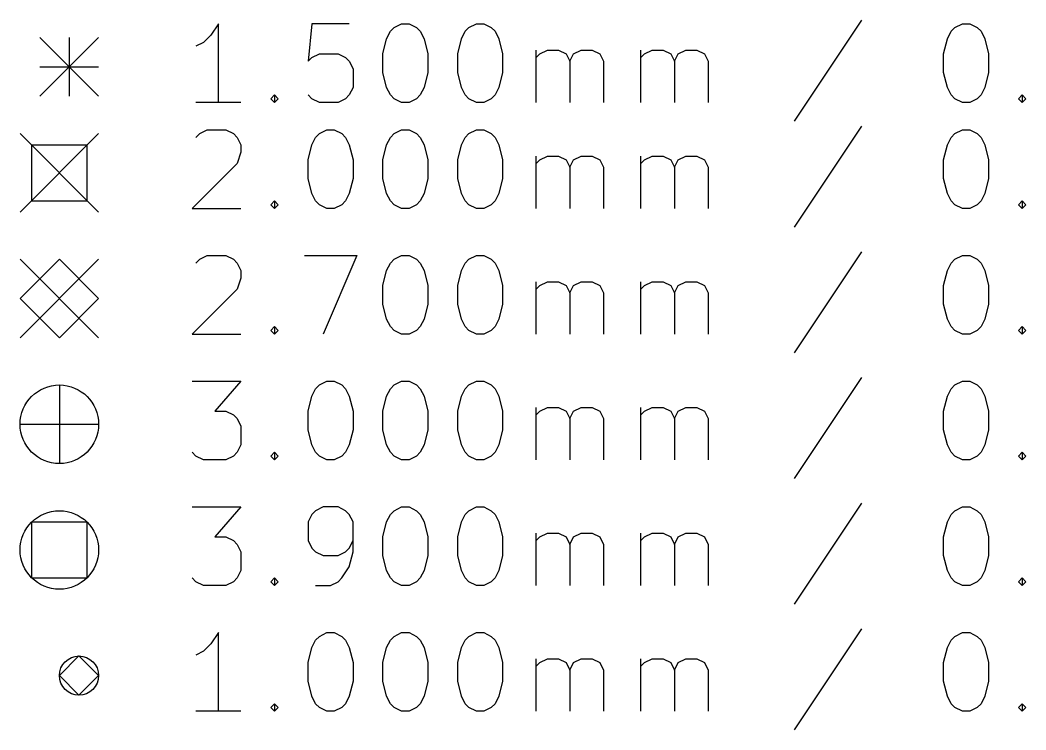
# Model space of a CAD drawing. Extents: x 148 to 250, y -220 to -100.
# Drawn here: x 147.9 to 173.52, y -219.22 to -201.15 of the extents above; entities that cross this region are included whole.
import ezdxf

# ---------------------------------------------------------------- set-up
doc = ezdxf.new("R2010")
doc.units = 0
doc.layers.add('BLACK', color=7, linetype='CONTINUOUS')

msp = doc.modelspace()

# ---------------------------------------------------------------- linework, layer by layer
at = {"layer": 'BLACK', "linetype": 'CONTINUOUS'}
for p, q in [((152.952, -201.245), (152.762, -201.53)), ((152.952, -203.245), (152.952, -201.245)), ((155.333, -201.245), (155.238, -202.197)), ((156.286, -201.245), (155.333, -201.245)), ((157.333, -201.435), (157.429, -201.34)), ((157.429, -201.34), (157.619, -201.245)), ((157.619, -201.245), (157.81, -201.245)), ((157.81, -201.245), (158, -201.34)), ((158, -201.34), (158.095, -201.435)), ((159.238, -201.435), (159.333, -201.34)), ((159.333, -201.34), (159.524, -201.245)), ((159.524, -201.245), (159.714, -201.245)), ((159.714, -201.245), (159.905, -201.34)), ((159.905, -201.34), (160, -201.435)), ((169.333, -201.15), (167.619, -203.721)), ((171.619, -201.435), (171.714, -201.34)), ((171.714, -201.34), (171.905, -201.245)), ((171.905, -201.245), (172.095, -201.245)), ((172.095, -201.245), (172.286, -201.34)), ((172.286, -201.34), (172.381, -201.435)), ((148.4, -201.59), (149.9, -203.09)), ((149.9, -201.59), (148.4, -203.09)), ((149.15, -201.59), (149.15, -203.09)), ((152.762, -201.53), (152.571, -201.721)), ((157.143, -202.007), (157.238, -201.626)), ((157.238, -201.626), (157.333, -201.435)), ((158.095, -201.435), (158.19, -201.626)), ((158.19, -201.626), (158.286, -202.007)), ((159.048, -202.007), (159.143, -201.626)), ((159.143, -201.626), (159.238, -201.435)), ((160, -201.435), (160.095, -201.626)), ((160.095, -201.626), (160.19, -202.007)), ((171.429, -202.007), (171.524, -201.626)), ((171.524, -201.626), (171.619, -201.435)), ((172.381, -201.435), (172.476, -201.626)), ((172.476, -201.626), (172.571, -202.007)), ((152.571, -201.721), (152.381, -201.816)), ((161.048, -203.245), (161.048, -201.911)), ((161.143, -202.007), (161.333, -201.911)), ((161.333, -201.911), (161.619, -201.911)), ((161.619, -201.911), (161.81, -202.007)), ((162, -202.007), (162.19, -201.911)), ((162.19, -201.911), (162.476, -201.911)), ((162.476, -201.911), (162.667, -202.007)), ((163.714, -203.245), (163.714, -201.911)), ((163.81, -202.007), (164, -201.911)), ((164, -201.911), (164.286, -201.911)), ((164.286, -201.911), (164.476, -202.007)), ((164.667, -202.007), (164.857, -201.911)), ((164.857, -201.911), (165.143, -201.911)), ((165.143, -201.911), (165.333, -202.007)), ((155.238, -202.197), (155.333, -202.102)), ((155.333, -202.102), (155.524, -202.007)), ((155.524, -202.007), (156, -202.007)), ((156, -202.007), (156.19, -202.102)), ((156.19, -202.102), (156.286, -202.197)), ((157.143, -202.483), (157.143, -202.007)), ((158.286, -202.007), (158.286, -202.483)), ((159.048, -202.483), (159.048, -202.007)), ((160.19, -202.007), (160.19, -202.483)), ((161.048, -202.102), (161.143, -202.007)), ((161.81, -202.007), (161.905, -202.197)), ((161.905, -202.197), (162, -202.007)), ((162.667, -202.007), (162.762, -202.197)), ((163.714, -202.102), (163.81, -202.007)), ((164.476, -202.007), (164.571, -202.197)), ((164.571, -202.197), (164.667, -202.007)), ((165.333, -202.007), (165.429, -202.197)), ((171.429, -202.483), (171.429, -202.007)), ((172.571, -202.007), (172.571, -202.483)), ((148.4, -202.34), (149.9, -202.34)), ((156.286, -202.197), (156.381, -202.388)), ((156.381, -202.388), (156.381, -202.864)), ((161.905, -202.197), (161.905, -203.245)), ((162.762, -202.197), (162.762, -203.245)), ((164.571, -202.197), (164.571, -203.245)), ((165.429, -202.197), (165.429, -203.245)), ((157.238, -202.864), (157.143, -202.483)), ((158.286, -202.483), (158.19, -202.864)), ((159.143, -202.864), (159.048, -202.483)), ((160.19, -202.483), (160.095, -202.864)), ((171.524, -202.864), (171.429, -202.483)), ((172.571, -202.483), (172.476, -202.864)), ((156.381, -202.864), (156.286, -203.054)), ((157.333, -203.054), (157.238, -202.864)), ((158.19, -202.864), (158.095, -203.054)), ((159.238, -203.054), (159.143, -202.864)), ((160.095, -202.864), (160, -203.054)), ((171.619, -203.054), (171.524, -202.864)), ((172.476, -202.864), (172.381, -203.054)), ((154.286, -203.15), (154.381, -203.054)), ((154.381, -203.245), (154.286, -203.15)), ((154.381, -203.054), (154.476, -203.15)), ((154.381, -203.054), (154.381, -203.245)), ((154.476, -203.15), (154.381, -203.245)), ((155.333, -203.15), (155.238, -203.054)), ((155.524, -203.245), (155.333, -203.15)), ((156.19, -203.15), (156, -203.245)), ((156.286, -203.054), (156.19, -203.15)), ((157.429, -203.15), (157.333, -203.054)), ((157.619, -203.245), (157.429, -203.15)), ((158, -203.15), (157.81, -203.245)), ((158.095, -203.054), (158, -203.15)), ((159.333, -203.15), (159.238, -203.054)), ((159.524, -203.245), (159.333, -203.15)), ((159.905, -203.15), (159.714, -203.245)), ((160, -203.054), (159.905, -203.15)), ((171.714, -203.15), (171.619, -203.054)), ((171.905, -203.245), (171.714, -203.15)), ((172.286, -203.15), (172.095, -203.245)), ((172.381, -203.054), (172.286, -203.15)), ((173.333, -203.15), (173.429, -203.054)), ((173.429, -203.245), (173.333, -203.15)), ((173.429, -203.054), (173.524, -203.15)), ((173.429, -203.054), (173.429, -203.245)), ((173.524, -203.15), (173.429, -203.245)), ((153.524, -203.245), (152.381, -203.245)), ((156, -203.245), (155.524, -203.245)), ((157.81, -203.245), (157.619, -203.245)), ((159.714, -203.245), (159.524, -203.245)), ((172.095, -203.245), (171.905, -203.245)), ((152.476, -204.04), (152.667, -203.945)), ((152.667, -203.945), (153.143, -203.945)), ((153.143, -203.945), (153.333, -204.04)), ((155.524, -204.04), (155.714, -203.945)), ((155.714, -203.945), (155.905, -203.945)), ((155.905, -203.945), (156.095, -204.04)), ((157.429, -204.04), (157.619, -203.945)), ((157.619, -203.945), (157.81, -203.945)), ((157.81, -203.945), (158, -204.04)), ((159.333, -204.04), (159.524, -203.945)), ((159.524, -203.945), (159.714, -203.945)), ((159.714, -203.945), (159.905, -204.04)), ((169.333, -203.85), (167.619, -206.421)), ((171.714, -204.04), (171.905, -203.945)), ((171.905, -203.945), (172.095, -203.945)), ((172.095, -203.945), (172.286, -204.04)), ((147.9, -204.04), (149.9, -206.04)), ((149.9, -204.04), (147.9, -206.04)), ((152.381, -204.135), (152.476, -204.04)), ((153.333, -204.04), (153.429, -204.135)), ((153.429, -204.135), (153.524, -204.326)), ((155.333, -204.326), (155.429, -204.135)), ((155.429, -204.135), (155.524, -204.04)), ((156.095, -204.04), (156.19, -204.135)), ((156.19, -204.135), (156.286, -204.326)), ((157.238, -204.326), (157.333, -204.135)), ((157.333, -204.135), (157.429, -204.04)), ((158, -204.04), (158.095, -204.135)), ((158.095, -204.135), (158.19, -204.326)), ((159.143, -204.326), (159.238, -204.135)), ((159.238, -204.135), (159.333, -204.04)), ((159.905, -204.04), (160, -204.135)), ((160, -204.135), (160.095, -204.326)), ((171.524, -204.326), (171.619, -204.135)), ((171.619, -204.135), (171.714, -204.04)), ((172.286, -204.04), (172.381, -204.135)), ((172.381, -204.135), (172.476, -204.326)), ((149.607, -204.333), (148.193, -204.333)), ((148.193, -204.333), (148.193, -205.747)), ((149.607, -205.747), (149.607, -204.333)), ((153.524, -204.326), (153.524, -204.516)), ((155.238, -204.707), (155.333, -204.326)), ((156.286, -204.326), (156.381, -204.707)), ((157.143, -204.707), (157.238, -204.326)), ((158.19, -204.326), (158.286, -204.707)), ((159.048, -204.707), (159.143, -204.326)), ((160.095, -204.326), (160.19, -204.707)), ((171.429, -204.707), (171.524, -204.326)), ((172.476, -204.326), (172.571, -204.707)), ((153.524, -204.516), (153.429, -204.802)), ((155.238, -205.183), (155.238, -204.707)), ((156.381, -204.707), (156.381, -205.183)), ((157.143, -205.183), (157.143, -204.707)), ((158.286, -204.707), (158.286, -205.183)), ((159.048, -205.183), (159.048, -204.707)), ((160.19, -204.707), (160.19, -205.183)), ((161.048, -205.945), (161.048, -204.611)), ((161.048, -204.802), (161.143, -204.707)), ((161.143, -204.707), (161.333, -204.611)), ((161.333, -204.611), (161.619, -204.611)), ((161.619, -204.611), (161.81, -204.707)), ((161.81, -204.707), (161.905, -204.897)), ((161.905, -204.897), (162, -204.707)), ((162, -204.707), (162.19, -204.611)), ((162.19, -204.611), (162.476, -204.611)), ((162.476, -204.611), (162.667, -204.707)), ((162.667, -204.707), (162.762, -204.897)), ((163.714, -205.945), (163.714, -204.611)), ((163.714, -204.802), (163.81, -204.707)), ((163.81, -204.707), (164, -204.611)), ((164, -204.611), (164.286, -204.611)), ((164.286, -204.611), (164.476, -204.707)), ((164.476, -204.707), (164.571, -204.897)), ((164.571, -204.897), (164.667, -204.707)), ((164.667, -204.707), (164.857, -204.611)), ((164.857, -204.611), (165.143, -204.611)), ((165.143, -204.611), (165.333, -204.707)), ((165.333, -204.707), (165.429, -204.897)), ((171.429, -205.183), (171.429, -204.707)), ((172.571, -204.707), (172.571, -205.183)), ((153.429, -204.802), (152.286, -205.945)), ((161.905, -204.897), (161.905, -205.945)), ((162.762, -204.897), (162.762, -205.945)), ((164.571, -204.897), (164.571, -205.945)), ((165.429, -204.897), (165.429, -205.945)), ((155.333, -205.564), (155.238, -205.183)), ((156.381, -205.183), (156.286, -205.564)), ((157.238, -205.564), (157.143, -205.183)), ((158.286, -205.183), (158.19, -205.564)), ((159.143, -205.564), (159.048, -205.183)), ((160.19, -205.183), (160.095, -205.564)), ((171.524, -205.564), (171.429, -205.183)), ((172.571, -205.183), (172.476, -205.564)), ((148.193, -205.747), (149.607, -205.747)), ((154.286, -205.85), (154.381, -205.754)), ((154.381, -205.754), (154.476, -205.85)), ((154.381, -205.754), (154.381, -205.945)), ((155.429, -205.754), (155.333, -205.564)), ((155.524, -205.85), (155.429, -205.754)), ((156.19, -205.754), (156.095, -205.85)), ((156.286, -205.564), (156.19, -205.754)), ((157.333, -205.754), (157.238, -205.564)), ((157.429, -205.85), (157.333, -205.754)), ((158.095, -205.754), (158, -205.85)), ((158.19, -205.564), (158.095, -205.754)), ((159.238, -205.754), (159.143, -205.564)), ((159.333, -205.85), (159.238, -205.754)), ((160, -205.754), (159.905, -205.85)), ((160.095, -205.564), (160, -205.754)), ((171.619, -205.754), (171.524, -205.564)), ((171.714, -205.85), (171.619, -205.754)), ((172.381, -205.754), (172.286, -205.85)), ((172.476, -205.564), (172.381, -205.754)), ((173.333, -205.85), (173.429, -205.754)), ((173.429, -205.754), (173.524, -205.85)), ((173.429, -205.754), (173.429, -205.945)), ((152.286, -205.945), (153.524, -205.945)), ((154.381, -205.945), (154.286, -205.85)), ((154.476, -205.85), (154.381, -205.945)), ((155.714, -205.945), (155.524, -205.85)), ((155.905, -205.945), (155.714, -205.945)), ((156.095, -205.85), (155.905, -205.945)), ((157.619, -205.945), (157.429, -205.85)), ((157.81, -205.945), (157.619, -205.945)), ((158, -205.85), (157.81, -205.945)), ((159.524, -205.945), (159.333, -205.85)), ((159.714, -205.945), (159.524, -205.945)), ((159.905, -205.85), (159.714, -205.945)), ((171.905, -205.945), (171.714, -205.85)), ((172.095, -205.945), (171.905, -205.945)), ((172.286, -205.85), (172.095, -205.945)), ((173.429, -205.945), (173.333, -205.85)), ((173.524, -205.85), (173.429, -205.945)), ((147.9, -207.24), (149.9, -209.24)), ((149.9, -207.24), (147.9, -209.24)), ((148.9, -207.24), (147.9, -208.24)), ((149.9, -208.24), (148.9, -207.24)), ((152.381, -207.335), (152.476, -207.24)), ((152.476, -207.24), (152.667, -207.145)), ((152.667, -207.145), (153.143, -207.145)), ((153.143, -207.145), (153.333, -207.24)), ((153.333, -207.24), (153.429, -207.335)), ((155.143, -207.145), (156.476, -207.145)), ((156.476, -207.145), (155.619, -209.145)), ((157.333, -207.335), (157.429, -207.24)), ((157.429, -207.24), (157.619, -207.145)), ((157.619, -207.145), (157.81, -207.145)), ((157.81, -207.145), (158, -207.24)), ((158, -207.24), (158.095, -207.335)), ((159.238, -207.335), (159.333, -207.24)), ((159.333, -207.24), (159.524, -207.145)), ((159.524, -207.145), (159.714, -207.145)), ((159.714, -207.145), (159.905, -207.24)), ((159.905, -207.24), (160, -207.335)), ((169.333, -207.05), (167.619, -209.621)), ((171.619, -207.335), (171.714, -207.24)), ((171.714, -207.24), (171.905, -207.145)), ((171.905, -207.145), (172.095, -207.145)), ((172.095, -207.145), (172.286, -207.24)), ((172.286, -207.24), (172.381, -207.335)), ((153.429, -207.335), (153.524, -207.526)), ((153.524, -207.526), (153.524, -207.716)), ((157.143, -207.907), (157.238, -207.526)), ((157.238, -207.526), (157.333, -207.335)), ((158.095, -207.335), (158.19, -207.526)), ((158.19, -207.526), (158.286, -207.907)), ((159.048, -207.907), (159.143, -207.526)), ((159.143, -207.526), (159.238, -207.335)), ((160, -207.335), (160.095, -207.526)), ((160.095, -207.526), (160.19, -207.907)), ((171.429, -207.907), (171.524, -207.526)), ((171.524, -207.526), (171.619, -207.335)), ((172.381, -207.335), (172.476, -207.526)), ((172.476, -207.526), (172.571, -207.907)), ((153.524, -207.716), (153.429, -208.002)), ((153.429, -208.002), (152.286, -209.145)), ((157.143, -208.383), (157.143, -207.907)), ((158.286, -207.907), (158.286, -208.383)), ((159.048, -208.383), (159.048, -207.907)), ((160.19, -207.907), (160.19, -208.383)), ((161.048, -209.145), (161.048, -207.811)), ((161.048, -208.002), (161.143, -207.907)), ((161.143, -207.907), (161.333, -207.811)), ((161.333, -207.811), (161.619, -207.811)), ((161.619, -207.811), (161.81, -207.907)), ((161.81, -207.907), (161.905, -208.097)), ((161.905, -208.097), (162, -207.907)), ((162, -207.907), (162.19, -207.811)), ((162.19, -207.811), (162.476, -207.811)), ((162.476, -207.811), (162.667, -207.907)), ((162.667, -207.907), (162.762, -208.097)), ((163.714, -209.145), (163.714, -207.811)), ((163.714, -208.002), (163.81, -207.907)), ((163.81, -207.907), (164, -207.811)), ((164, -207.811), (164.286, -207.811)), ((164.286, -207.811), (164.476, -207.907)), ((164.476, -207.907), (164.571, -208.097)), ((164.571, -208.097), (164.667, -207.907)), ((164.667, -207.907), (164.857, -207.811)), ((164.857, -207.811), (165.143, -207.811)), ((165.143, -207.811), (165.333, -207.907)), ((165.333, -207.907), (165.429, -208.097)), ((171.429, -208.383), (171.429, -207.907)), ((172.571, -207.907), (172.571, -208.383)), ((147.9, -208.24), (148.9, -209.24)), ((148.9, -209.24), (149.9, -208.24)), ((161.905, -208.097), (161.905, -209.145)), ((162.762, -208.097), (162.762, -209.145)), ((164.571, -208.097), (164.571, -209.145)), ((165.429, -208.097), (165.429, -209.145)), ((157.238, -208.764), (157.143, -208.383)), ((158.286, -208.383), (158.19, -208.764)), ((159.143, -208.764), (159.048, -208.383)), ((160.19, -208.383), (160.095, -208.764)), ((171.524, -208.764), (171.429, -208.383)), ((172.571, -208.383), (172.476, -208.764)), ((157.333, -208.954), (157.238, -208.764)), ((158.19, -208.764), (158.095, -208.954)), ((159.238, -208.954), (159.143, -208.764)), ((160.095, -208.764), (160, -208.954)), ((171.619, -208.954), (171.524, -208.764)), ((172.476, -208.764), (172.381, -208.954)), ((154.286, -209.05), (154.381, -208.954)), ((154.381, -209.145), (154.286, -209.05)), ((154.381, -208.954), (154.476, -209.05)), ((154.381, -208.954), (154.381, -209.145)), ((154.476, -209.05), (154.381, -209.145)), ((157.429, -209.05), (157.333, -208.954)), ((157.619, -209.145), (157.429, -209.05)), ((158, -209.05), (157.81, -209.145)), ((158.095, -208.954), (158, -209.05)), ((159.333, -209.05), (159.238, -208.954)), ((159.524, -209.145), (159.333, -209.05)), ((159.905, -209.05), (159.714, -209.145)), ((160, -208.954), (159.905, -209.05)), ((171.714, -209.05), (171.619, -208.954)), ((171.905, -209.145), (171.714, -209.05)), ((172.286, -209.05), (172.095, -209.145)), ((172.381, -208.954), (172.286, -209.05)), ((173.333, -209.05), (173.429, -208.954)), ((173.429, -209.145), (173.333, -209.05)), ((173.429, -208.954), (173.524, -209.05)), ((173.429, -208.954), (173.429, -209.145)), ((173.524, -209.05), (173.429, -209.145)), ((152.286, -209.145), (153.524, -209.145)), ((157.81, -209.145), (157.619, -209.145)), ((159.714, -209.145), (159.524, -209.145)), ((172.095, -209.145), (171.905, -209.145)), ((152.286, -210.345), (153.524, -210.345)), ((153.524, -210.345), (152.857, -211.107)), ((155.524, -210.44), (155.714, -210.345)), ((155.714, -210.345), (155.905, -210.345)), ((155.905, -210.345), (156.095, -210.44)), ((157.429, -210.44), (157.619, -210.345)), ((157.619, -210.345), (157.81, -210.345)), ((157.81, -210.345), (158, -210.44)), ((159.333, -210.44), (159.524, -210.345)), ((159.524, -210.345), (159.714, -210.345)), ((159.714, -210.345), (159.905, -210.44)), ((169.333, -210.25), (167.619, -212.821)), ((171.714, -210.44), (171.905, -210.345)), ((171.905, -210.345), (172.095, -210.345)), ((172.095, -210.345), (172.286, -210.44)), ((148.9, -210.44), (148.9, -212.44)), ((155.333, -210.726), (155.429, -210.535)), ((155.429, -210.535), (155.524, -210.44)), ((156.095, -210.44), (156.19, -210.535)), ((156.19, -210.535), (156.286, -210.726)), ((157.238, -210.726), (157.333, -210.535)), ((157.333, -210.535), (157.429, -210.44)), ((158, -210.44), (158.095, -210.535)), ((158.095, -210.535), (158.19, -210.726)), ((159.143, -210.726), (159.238, -210.535)), ((159.238, -210.535), (159.333, -210.44)), ((159.905, -210.44), (160, -210.535)), ((160, -210.535), (160.095, -210.726)), ((171.524, -210.726), (171.619, -210.535)), ((171.619, -210.535), (171.714, -210.44)), ((172.286, -210.44), (172.381, -210.535)), ((172.381, -210.535), (172.476, -210.726)), ((155.238, -211.107), (155.333, -210.726)), ((156.286, -210.726), (156.381, -211.107)), ((157.143, -211.107), (157.238, -210.726)), ((158.19, -210.726), (158.286, -211.107)), ((159.048, -211.107), (159.143, -210.726)), ((160.095, -210.726), (160.19, -211.107)), ((171.429, -211.107), (171.524, -210.726)), ((172.476, -210.726), (172.571, -211.107)), ((152.857, -211.107), (153.143, -211.107)), ((153.143, -211.107), (153.333, -211.202)), ((155.238, -211.583), (155.238, -211.107)), ((156.381, -211.107), (156.381, -211.583)), ((157.143, -211.583), (157.143, -211.107)), ((158.286, -211.107), (158.286, -211.583)), ((159.048, -211.583), (159.048, -211.107)), ((160.19, -211.107), (160.19, -211.583)), ((161.048, -212.345), (161.048, -211.011)), ((161.048, -211.202), (161.143, -211.107)), ((161.143, -211.107), (161.333, -211.011)), ((161.333, -211.011), (161.619, -211.011)), ((161.619, -211.011), (161.81, -211.107)), ((161.81, -211.107), (161.905, -211.297)), ((161.905, -211.297), (162, -211.107)), ((162, -211.107), (162.19, -211.011)), ((162.19, -211.011), (162.476, -211.011)), ((162.476, -211.011), (162.667, -211.107)), ((162.667, -211.107), (162.762, -211.297)), ((163.714, -212.345), (163.714, -211.011)), ((163.714, -211.202), (163.81, -211.107)), ((163.81, -211.107), (164, -211.011)), ((164, -211.011), (164.286, -211.011)), ((164.286, -211.011), (164.476, -211.107)), ((164.476, -211.107), (164.571, -211.297)), ((164.571, -211.297), (164.667, -211.107)), ((164.667, -211.107), (164.857, -211.011)), ((164.857, -211.011), (165.143, -211.011)), ((165.143, -211.011), (165.333, -211.107)), ((165.333, -211.107), (165.429, -211.297)), ((171.429, -211.583), (171.429, -211.107)), ((172.571, -211.107), (172.571, -211.583)), ((153.333, -211.202), (153.429, -211.297)), ((153.429, -211.297), (153.524, -211.488)), ((161.905, -211.297), (161.905, -212.345)), ((162.762, -211.297), (162.762, -212.345)), ((164.571, -211.297), (164.571, -212.345)), ((165.429, -211.297), (165.429, -212.345)), ((147.9, -211.44), (149.9, -211.44)), ((153.524, -211.488), (153.524, -211.964)), ((155.333, -211.964), (155.238, -211.583)), ((156.381, -211.583), (156.286, -211.964)), ((157.238, -211.964), (157.143, -211.583)), ((158.286, -211.583), (158.19, -211.964)), ((159.143, -211.964), (159.048, -211.583)), ((160.19, -211.583), (160.095, -211.964)), ((171.524, -211.964), (171.429, -211.583)), ((172.571, -211.583), (172.476, -211.964)), ((152.381, -212.25), (152.286, -212.154)), ((153.429, -212.154), (153.333, -212.25)), ((153.524, -211.964), (153.429, -212.154)), ((154.286, -212.25), (154.381, -212.154)), ((154.381, -212.154), (154.476, -212.25)), ((154.381, -212.154), (154.381, -212.345)), ((155.429, -212.154), (155.333, -211.964)), ((155.524, -212.25), (155.429, -212.154)), ((156.19, -212.154), (156.095, -212.25)), ((156.286, -211.964), (156.19, -212.154)), ((157.333, -212.154), (157.238, -211.964)), ((157.429, -212.25), (157.333, -212.154)), ((158.095, -212.154), (158, -212.25)), ((158.19, -211.964), (158.095, -212.154)), ((159.238, -212.154), (159.143, -211.964)), ((159.333, -212.25), (159.238, -212.154)), ((160, -212.154), (159.905, -212.25)), ((160.095, -211.964), (160, -212.154)), ((171.619, -212.154), (171.524, -211.964)), ((171.714, -212.25), (171.619, -212.154)), ((172.381, -212.154), (172.286, -212.25)), ((172.476, -211.964), (172.381, -212.154)), ((173.333, -212.25), (173.429, -212.154)), ((173.429, -212.154), (173.524, -212.25)), ((173.429, -212.154), (173.429, -212.345)), ((152.571, -212.345), (152.381, -212.25)), ((153.143, -212.345), (152.571, -212.345)), ((153.333, -212.25), (153.143, -212.345)), ((154.381, -212.345), (154.286, -212.25)), ((154.476, -212.25), (154.381, -212.345)), ((155.714, -212.345), (155.524, -212.25)), ((155.905, -212.345), (155.714, -212.345)), ((156.095, -212.25), (155.905, -212.345)), ((157.619, -212.345), (157.429, -212.25)), ((157.81, -212.345), (157.619, -212.345)), ((158, -212.25), (157.81, -212.345)), ((159.524, -212.345), (159.333, -212.25)), ((159.714, -212.345), (159.524, -212.345)), ((159.905, -212.25), (159.714, -212.345)), ((171.905, -212.345), (171.714, -212.25)), ((172.095, -212.345), (171.905, -212.345)), ((172.286, -212.25), (172.095, -212.345)), ((173.429, -212.345), (173.333, -212.25)), ((173.524, -212.25), (173.429, -212.345)), ((152.286, -213.545), (153.524, -213.545)), ((153.524, -213.545), (152.857, -214.307)), ((155.429, -213.64), (155.333, -213.735)), ((155.619, -213.545), (155.429, -213.64)), ((156, -213.545), (155.619, -213.545)), ((156.19, -213.64), (156, -213.545)), ((156.286, -213.735), (156.19, -213.64)), ((157.333, -213.735), (157.429, -213.64)), ((157.429, -213.64), (157.619, -213.545)), ((157.619, -213.545), (157.81, -213.545)), ((157.81, -213.545), (158, -213.64)), ((158, -213.64), (158.095, -213.735)), ((159.238, -213.735), (159.333, -213.64)), ((159.333, -213.64), (159.524, -213.545)), ((159.524, -213.545), (159.714, -213.545)), ((159.714, -213.545), (159.905, -213.64)), ((159.905, -213.64), (160, -213.735)), ((169.333, -213.45), (167.619, -216.021)), ((171.619, -213.735), (171.714, -213.64)), ((171.714, -213.64), (171.905, -213.545)), ((171.905, -213.545), (172.095, -213.545)), ((172.095, -213.545), (172.286, -213.64)), ((172.286, -213.64), (172.381, -213.735)), ((149.607, -213.933), (148.193, -213.933)), ((148.193, -213.933), (148.193, -215.347)), ((149.607, -215.347), (149.607, -213.933)), ((155.333, -213.735), (155.238, -213.926)), ((155.238, -213.926), (155.238, -214.402)), ((156.381, -213.926), (156.286, -213.735)), ((156.381, -214.688), (156.381, -213.926)), ((157.143, -214.307), (157.238, -213.926)), ((157.238, -213.926), (157.333, -213.735)), ((158.095, -213.735), (158.19, -213.926)), ((158.19, -213.926), (158.286, -214.307)), ((159.048, -214.307), (159.143, -213.926)), ((159.143, -213.926), (159.238, -213.735)), ((160, -213.735), (160.095, -213.926)), ((160.095, -213.926), (160.19, -214.307)), ((171.429, -214.307), (171.524, -213.926)), ((171.524, -213.926), (171.619, -213.735)), ((172.381, -213.735), (172.476, -213.926)), ((172.476, -213.926), (172.571, -214.307)), ((161.048, -215.545), (161.048, -214.211)), ((161.143, -214.307), (161.333, -214.211)), ((161.333, -214.211), (161.619, -214.211)), ((161.619, -214.211), (161.81, -214.307)), ((162, -214.307), (162.19, -214.211)), ((162.19, -214.211), (162.476, -214.211)), ((162.476, -214.211), (162.667, -214.307)), ((163.714, -215.545), (163.714, -214.211)), ((163.81, -214.307), (164, -214.211)), ((164, -214.211), (164.286, -214.211)), ((164.286, -214.211), (164.476, -214.307)), ((164.667, -214.307), (164.857, -214.211)), ((164.857, -214.211), (165.143, -214.211)), ((165.143, -214.211), (165.333, -214.307)), ((152.857, -214.307), (153.143, -214.307)), ((153.143, -214.307), (153.333, -214.402)), ((153.333, -214.402), (153.429, -214.497)), ((155.238, -214.402), (155.333, -214.592)), ((156.286, -214.592), (156.381, -214.402)), ((157.143, -214.783), (157.143, -214.307)), ((158.286, -214.307), (158.286, -214.783)), ((159.048, -214.783), (159.048, -214.307)), ((160.19, -214.307), (160.19, -214.783)), ((161.048, -214.402), (161.143, -214.307)), ((161.81, -214.307), (161.905, -214.497)), ((161.905, -214.497), (162, -214.307)), ((162.667, -214.307), (162.762, -214.497)), ((163.714, -214.402), (163.81, -214.307)), ((164.476, -214.307), (164.571, -214.497)), ((164.571, -214.497), (164.667, -214.307)), ((165.333, -214.307), (165.429, -214.497)), ((171.429, -214.783), (171.429, -214.307)), ((172.571, -214.307), (172.571, -214.783)), ((153.429, -214.497), (153.524, -214.688)), ((153.524, -214.688), (153.524, -215.164)), ((155.333, -214.592), (155.429, -214.688)), ((155.429, -214.688), (155.619, -214.783)), ((156, -214.783), (156.19, -214.688)), ((156.19, -214.688), (156.286, -214.592)), ((156.286, -215.069), (156.381, -214.688)), ((161.905, -214.497), (161.905, -215.545)), ((162.762, -214.497), (162.762, -215.545)), ((164.571, -214.497), (164.571, -215.545)), ((165.429, -214.497), (165.429, -215.545)), ((155.619, -214.783), (156, -214.783)), ((157.238, -215.164), (157.143, -214.783)), ((158.286, -214.783), (158.19, -215.164)), ((159.143, -215.164), (159.048, -214.783)), ((160.19, -214.783), (160.095, -215.164)), ((171.524, -215.164), (171.429, -214.783)), ((172.571, -214.783), (172.476, -215.164)), ((153.524, -215.164), (153.429, -215.354)), ((156.095, -215.354), (156.286, -215.069)), ((157.333, -215.354), (157.238, -215.164)), ((158.19, -215.164), (158.095, -215.354)), ((159.238, -215.354), (159.143, -215.164)), ((160.095, -215.164), (160, -215.354)), ((171.619, -215.354), (171.524, -215.164)), ((172.476, -215.164), (172.381, -215.354)), ((148.193, -215.347), (149.607, -215.347)), ((152.381, -215.45), (152.286, -215.354)), ((152.571, -215.545), (152.381, -215.45)), ((153.333, -215.45), (153.143, -215.545)), ((153.429, -215.354), (153.333, -215.45)), ((154.286, -215.45), (154.381, -215.354)), ((154.381, -215.545), (154.286, -215.45)), ((154.381, -215.354), (154.476, -215.45)), ((154.381, -215.354), (154.381, -215.545)), ((154.476, -215.45), (154.381, -215.545)), ((155.81, -215.545), (156, -215.45)), ((156, -215.45), (156.095, -215.354)), ((157.429, -215.45), (157.333, -215.354)), ((157.619, -215.545), (157.429, -215.45)), ((158, -215.45), (157.81, -215.545)), ((158.095, -215.354), (158, -215.45)), ((159.333, -215.45), (159.238, -215.354)), ((159.524, -215.545), (159.333, -215.45)), ((159.905, -215.45), (159.714, -215.545)), ((160, -215.354), (159.905, -215.45)), ((171.714, -215.45), (171.619, -215.354)), ((171.905, -215.545), (171.714, -215.45)), ((172.286, -215.45), (172.095, -215.545)), ((172.381, -215.354), (172.286, -215.45)), ((173.333, -215.45), (173.429, -215.354)), ((173.429, -215.545), (173.333, -215.45)), ((173.429, -215.354), (173.524, -215.45)), ((173.429, -215.354), (173.429, -215.545)), ((173.524, -215.45), (173.429, -215.545)), ((153.143, -215.545), (152.571, -215.545)), ((155.429, -215.545), (155.81, -215.545)), ((157.81, -215.545), (157.619, -215.545)), ((159.714, -215.545), (159.524, -215.545)), ((172.095, -215.545), (171.905, -215.545)), ((152.952, -216.745), (152.762, -217.03)), ((152.952, -218.745), (152.952, -216.745)), ((155.524, -216.84), (155.714, -216.745)), ((155.714, -216.745), (155.905, -216.745)), ((155.905, -216.745), (156.095, -216.84)), ((157.429, -216.84), (157.619, -216.745)), ((157.619, -216.745), (157.81, -216.745)), ((157.81, -216.745), (158, -216.84)), ((159.333, -216.84), (159.524, -216.745)), ((159.524, -216.745), (159.714, -216.745)), ((159.714, -216.745), (159.905, -216.84)), ((169.333, -216.65), (167.619, -219.221)), ((171.714, -216.84), (171.905, -216.745)), ((171.905, -216.745), (172.095, -216.745)), ((172.095, -216.745), (172.286, -216.84)), ((152.762, -217.03), (152.571, -217.221)), ((155.333, -217.126), (155.429, -216.935)), ((155.429, -216.935), (155.524, -216.84)), ((156.095, -216.84), (156.19, -216.935)), ((156.19, -216.935), (156.286, -217.126)), ((157.238, -217.126), (157.333, -216.935)), ((157.333, -216.935), (157.429, -216.84)), ((158, -216.84), (158.095, -216.935)), ((158.095, -216.935), (158.19, -217.126)), ((159.143, -217.126), (159.238, -216.935)), ((159.238, -216.935), (159.333, -216.84)), ((159.905, -216.84), (160, -216.935)), ((160, -216.935), (160.095, -217.126)), ((171.524, -217.126), (171.619, -216.935)), ((171.619, -216.935), (171.714, -216.84)), ((172.286, -216.84), (172.381, -216.935)), ((172.381, -216.935), (172.476, -217.126)), ((152.571, -217.221), (152.381, -217.316)), ((155.238, -217.507), (155.333, -217.126)), ((156.286, -217.126), (156.381, -217.507)), ((157.143, -217.507), (157.238, -217.126)), ((158.19, -217.126), (158.286, -217.507)), ((159.048, -217.507), (159.143, -217.126)), ((160.095, -217.126), (160.19, -217.507)), ((171.429, -217.507), (171.524, -217.126)), ((172.476, -217.126), (172.571, -217.507)), ((149.4, -217.34), (148.9, -217.84)), ((149.9, -217.84), (149.4, -217.34)), ((155.238, -217.983), (155.238, -217.507)), ((156.381, -217.507), (156.381, -217.983)), ((157.143, -217.983), (157.143, -217.507)), ((158.286, -217.507), (158.286, -217.983)), ((159.048, -217.983), (159.048, -217.507)), ((160.19, -217.507), (160.19, -217.983)), ((161.048, -218.745), (161.048, -217.411)), ((161.048, -217.602), (161.143, -217.507)), ((161.143, -217.507), (161.333, -217.411)), ((161.333, -217.411), (161.619, -217.411)), ((161.619, -217.411), (161.81, -217.507)), ((161.81, -217.507), (161.905, -217.697)), ((161.905, -217.697), (162, -217.507)), ((162, -217.507), (162.19, -217.411)), ((162.19, -217.411), (162.476, -217.411)), ((162.476, -217.411), (162.667, -217.507)), ((162.667, -217.507), (162.762, -217.697)), ((163.714, -218.745), (163.714, -217.411)), ((163.714, -217.602), (163.81, -217.507)), ((163.81, -217.507), (164, -217.411)), ((164, -217.411), (164.286, -217.411)), ((164.286, -217.411), (164.476, -217.507)), ((164.476, -217.507), (164.571, -217.697)), ((164.571, -217.697), (164.667, -217.507)), ((164.667, -217.507), (164.857, -217.411)), ((164.857, -217.411), (165.143, -217.411)), ((165.143, -217.411), (165.333, -217.507)), ((165.333, -217.507), (165.429, -217.697)), ((171.429, -217.983), (171.429, -217.507)), ((172.571, -217.507), (172.571, -217.983)), ((161.905, -217.697), (161.905, -218.745)), ((162.762, -217.697), (162.762, -218.745)), ((164.571, -217.697), (164.571, -218.745)), ((165.429, -217.697), (165.429, -218.745)), ((148.9, -217.84), (149.4, -218.34)), ((149.4, -218.34), (149.9, -217.84)), ((155.333, -218.364), (155.238, -217.983)), ((156.381, -217.983), (156.286, -218.364)), ((157.238, -218.364), (157.143, -217.983)), ((158.286, -217.983), (158.19, -218.364)), ((159.143, -218.364), (159.048, -217.983)), ((160.19, -217.983), (160.095, -218.364)), ((171.524, -218.364), (171.429, -217.983)), ((172.571, -217.983), (172.476, -218.364)), ((154.286, -218.65), (154.381, -218.554)), ((154.381, -218.554), (154.476, -218.65)), ((154.381, -218.554), (154.381, -218.745)), ((155.429, -218.554), (155.333, -218.364)), ((155.524, -218.65), (155.429, -218.554)), ((156.19, -218.554), (156.095, -218.65)), ((156.286, -218.364), (156.19, -218.554)), ((157.333, -218.554), (157.238, -218.364)), ((157.429, -218.65), (157.333, -218.554)), ((158.095, -218.554), (158, -218.65)), ((158.19, -218.364), (158.095, -218.554)), ((159.238, -218.554), (159.143, -218.364)), ((159.333, -218.65), (159.238, -218.554)), ((160, -218.554), (159.905, -218.65)), ((160.095, -218.364), (160, -218.554)), ((171.619, -218.554), (171.524, -218.364)), ((171.714, -218.65), (171.619, -218.554)), ((172.381, -218.554), (172.286, -218.65)), ((172.476, -218.364), (172.381, -218.554)), ((173.333, -218.65), (173.429, -218.554)), ((173.429, -218.554), (173.524, -218.65)), ((173.429, -218.554), (173.429, -218.745)), ((153.524, -218.745), (152.381, -218.745)), ((154.381, -218.745), (154.286, -218.65)), ((154.476, -218.65), (154.381, -218.745)), ((155.714, -218.745), (155.524, -218.65)), ((155.905, -218.745), (155.714, -218.745)), ((156.095, -218.65), (155.905, -218.745)), ((157.619, -218.745), (157.429, -218.65)), ((157.81, -218.745), (157.619, -218.745)), ((158, -218.65), (157.81, -218.745)), ((159.524, -218.745), (159.333, -218.65)), ((159.714, -218.745), (159.524, -218.745)), ((159.905, -218.65), (159.714, -218.745)), ((171.905, -218.745), (171.714, -218.65)), ((172.095, -218.745), (171.905, -218.745)), ((172.286, -218.65), (172.095, -218.745)), ((173.429, -218.745), (173.333, -218.65)), ((173.524, -218.65), (173.429, -218.745))]:
    msp.add_line(p, q, dxfattribs=at)
at = {"layer": 'BLACK'}
for centre, radius in [((148.9, -211.44), 1), ((148.9, -214.64), 1), ((149.4, -217.84), 0.5)]:
    msp.add_circle(centre, radius, dxfattribs=at)

doc.saveas('drawing.dxf')
